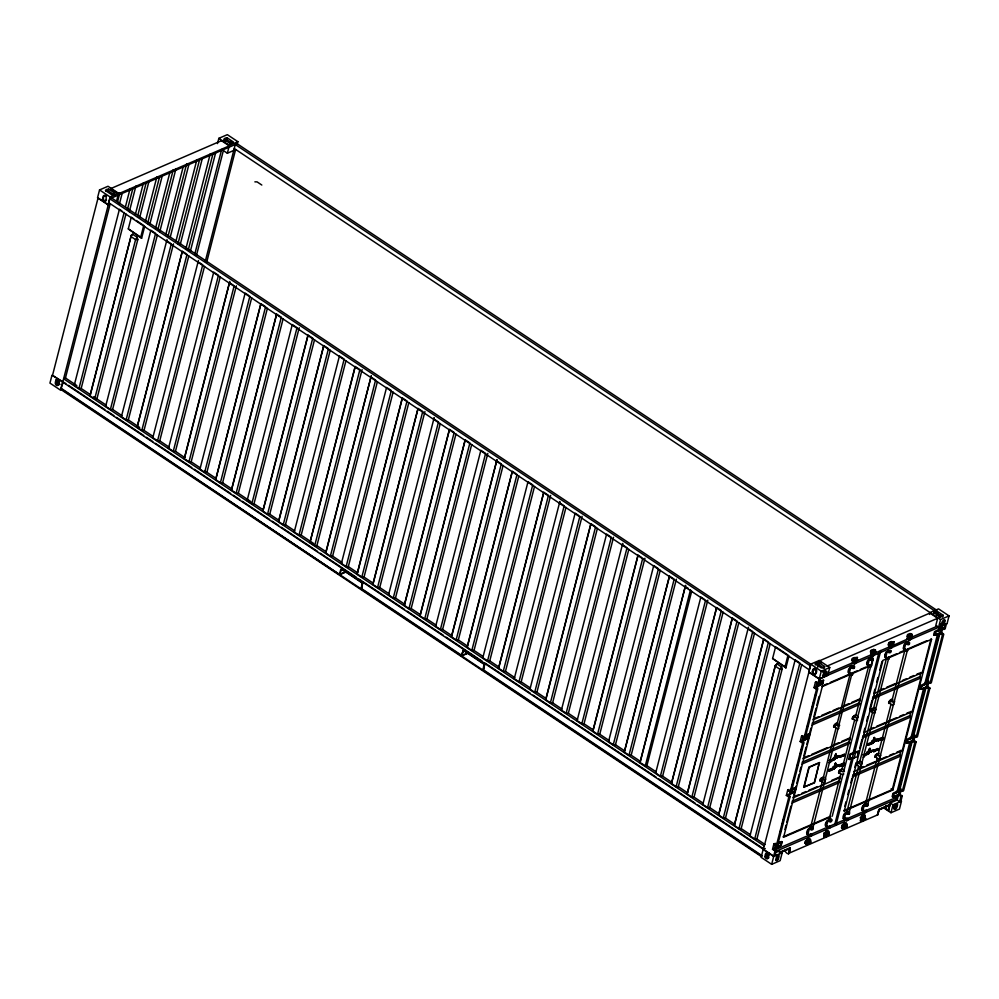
<?xml version="1.0" encoding="UTF-8"?>
<svg xmlns="http://www.w3.org/2000/svg" width="999" height="999" viewBox="0 0 999 999"><rect width="100%" height="100%" fill="white"/><g stroke="black" fill="none" stroke-linecap="round" stroke-linejoin="round"><path stroke-width="1.5" d="M835.514 764.048L835.664 763.224M807.055 834.265L808.253 829.582L809.315 828.82L810.301 829.482M808.353 829.832L808.703 829.382M820.916 779.595L820.616 779.932M825.649 826.223L826.847 821.54L827.909 820.778L828.895 821.44A1.611 0.837 14.4 0 0 831.156 821.678A1.611 0.837 14.4 0 0 831.018 820.441M825.923 825.798L826.385 825.336M827.122 821.665L827.559 821.628M830.082 760.751L844.542 754.457L840.396 755.731L840.034 757.342L838.011 757.042L829.345 760.639M834.902 725.836L834.34 726.385M834.752 725.699L834.465 726.373M840.721 774.163L829.158 819.205L830.082 820.142L830.768 819.63M833.915 759.527L835.114 759.327L835.339 755.818L836.138 755.194M835.838 763.261L833.765 768.818L834.44 768.543M834.227 759.415L835.489 754.707L836.051 755.132M839.647 771.84L839.335 771.727M843.306 763.948L843.106 764.297M848.476 672.901L849.687 668.219L852.846 666.558M849.375 672.315L848.763 672.489M843.456 818.518L844.654 813.835L845.716 813.086L846.702 813.735A1.611 0.837 14.4 0 0 848.938 814.073A1.611 0.837 14.4 0 0 848.825 812.736A1.611 0.837 14.4 0 1 848.938 814.073A1.611 0.837 14.4 0 1 846.727 813.636A1.611 0.837 14.4 0 1 846.59 812.399M857.142 764.023L857.117 764.585M867.756 664.622L867.969 664.273M868.556 660.651L868.843 659.977M862.312 810.214L862.412 810.114M870.092 750.736L869.879 750.212C870.466 744.218 866.245 755.269 868.443 753.745M869.954 711.001L871.128 711.413L871.815 708.741L873.388 709.789A1.611 0.837 14.4 0 0 875.624 710.127A1.611 0.837 14.4 0 0 875.486 708.878M870.092 748.438L868.031 754.008L868.943 753.608M870.241 711.5L871.003 709.165L874.674 707.579M871.215 710.027L870.678 710.564L871.153 709.952M868.718 753.533L869.929 748.401M872.739 743.056L873.875 738.411L874.799 738.061M874.487 707.841L870.304 709.665M873.426 742.582L874.275 737.312L871.902 743.568L871.877 742.294L883.416 737.649L881.455 737.849L881.068 739.922M880.244 754.745A1.611 0.837 14.4 0 1 880.381 755.981A1.611 0.837 14.4 0 1 878.146 755.644L876.573 754.595L875.886 757.267C873.251 757.929 877.022 752.434 878.658 753.683M876.048 756.106L875.736 755.981M887.149 651.723L885.776 657.067C883.478 658.029 885.364 652.122 887.149 651.723L888.136 652.384M888.823 703.458L889.597 701.123L892.507 699.787M904.769 644.842L904.982 644.343M830.044 760.389L830.057 761.663L833.753 760.064L833.79 758.316L838.161 756.418M843.93 763.236L833.066 766.82L832.467 769.205L833.378 768.206M867.582 754.345L867.607 752.597L878.358 748.738L867.319 751.997L867.582 754.345L867.319 751.997L867.582 754.345L863.586 755.744M871.603 743.368L872.289 743.393L872.327 741.645L877.821 739.922L867.769 745.017L868.094 743.743L876.66 739.922L878.571 740.684L882.267 739.085C883.291 735.389 879.807 742.407 882.891 739.66L883.416 737.649M944.305 619.929L943.88 621.603A2.572 1.224 -56.3 0 1 942.119 624.175A2.572 1.224 -56.3 0 1 940.509 624M826.36 835.464L827.272 834.402L827.309 835.064L825.911 834.365L827.272 834.402M863.673 818.668L862.299 818.618L863.71 819.317L863.673 818.668L862.474 820.953L860.639 819.267L861.525 818.568M775.823 848.213L781.043 845.067L775.823 848.213L776.473 845.466M825.511 835.851L826.073 836.687L826.21 836.063M893.131 796.59L898.226 794.717L899.624 791.22L898.625 795.092L893.131 796.59L893.805 793.968L899.624 791.22M906.967 742.694L912.062 740.808L913.461 737.324L912.474 741.196L906.967 742.694L907.641 740.072L913.461 737.324M920.803 688.786L926.31 687.3L927.297 683.428L921.478 686.176L920.803 688.786L923.426 688.548M934.652 634.889L939.747 633.016L941.145 629.52L940.146 633.403L934.652 634.889L935.314 632.28L941.145 629.52M116.533 201.161L118.569 193.282L108.029 186.264L99.55 189.922L97.527 197.814L108.054 204.832L110.152 203.933L65.459 377.984L63.624 378.783L764.272 845.978M106.081 191.271A4.483 2.335 14.4 0 1 108.342 190.946L108.804 189.148L114.96 193.244A4.483 2.335 14.4 0 1 111.626 194.68L105.482 190.584A4.483 2.335 14.4 0 1 108.804 189.148M62.5 382.242L60.477 390.122L49.95 383.104L51.973 375.212L65.884 383.628M108.054 204.832L110.077 196.953L118.569 193.282M61.051 388.811L60.877 389.473L761.525 856.667L761.7 856.006L483.254 670.329L484.54 665.322L483.903 663.723L463.436 650.162L461.363 655.731L361.388 589.073L362.362 582.767L341.933 569.055L340.784 569.467L339.498 574.475L61.051 388.811L63.287 381.893M62.762 382.13L108.317 204.72L98.077 197.902L52.535 375.299L773.651 856.143L774.962 855.581L776.285 850.399L773.825 848.75L772.514 849.312L774.987 850.961L776.285 850.399M109.84 198.764L108.816 202.772L809.465 669.967L810.501 665.958L109.84 198.764L237.113 143.719L936.463 610.052M117.57 201.748L119.88 192.72M119.443 203.908L122.153 193.369M89.96 395.766L131.281 235.314L132.592 234.228L137.325 237.387L137.787 239.648L96.891 398.951L94.693 398.926L89.96 395.766L90.385 394.605L81.169 388.474L78.971 388.436L74.238 385.289L119.43 209.278L121.803 210.864M78.971 388.436L124.163 212.437M125.487 206.643L130.12 188.586M81.169 388.474L125.974 213.961M127.435 209.528L132.855 188.461M129.321 211.676L135.889 186.089M144.655 226.398L141.608 238.286L128.297 228.896L131.306 217.195L133.791 218.856M135.365 214.41L143.481 182.805M90.385 394.605L131.281 235.314M137.7 215.784L146.204 182.68M139.573 217.944L148.851 181.818M94.693 398.926L135.589 239.623L137.325 237.387M141.608 238.286L140.722 237.175L143.731 225.474L136.276 220.504M145.617 220.679L156.831 177.035M147.577 223.564L159.553 176.91M149.838 224.201L162.2 176.049M110.402 409.403L105.669 406.243L150.861 230.232L155.594 233.391L110.402 409.403L112.6 409.428L121.816 415.559L121.391 416.72L126.124 419.88L128.322 419.905L139.698 427.485M155.494 228.446L169.793 172.765M157.83 229.82L173.289 169.63M112.6 409.428L157.405 234.927M159.715 231.968L175.936 168.769M165.759 234.715L183.142 166.995M121.391 416.72L166.995 239.56M168.094 236.089L186.638 163.861M170.354 236.738L188.898 164.498M126.124 419.88L171.316 243.868L166.583 240.722M128.322 419.905L173.501 243.893M176.011 240.971L196.878 159.715M177.959 243.856L199.6 159.59M180.232 244.505L202.248 158.729M251.698 297.789L206.893 472.29L204.695 472.265L199.962 469.118L200.387 467.957L191.171 461.813L188.973 461.788L184.241 458.641L184.665 457.48L175.462 451.336L173.264 451.311L168.531 448.164L168.956 447.003L159.74 440.859L157.555 440.834L152.822 437.674L153.234 436.526L144.031 430.382L141.833 430.357L137.1 427.197L182.293 251.199L185.839 253.559M182.33 251.536L137.1 427.197M185.889 248.751L210.227 153.946M141.833 430.357L187.025 254.345M188.224 250.125L212.949 153.809M217.507 143.581L218.856 138.324L227.335 134.665L237.874 141.683L237.2 144.306M144.031 430.382L188.836 255.881M190.484 250.774L215.597 152.959M194.693 254.47L221.666 149.438L227.36 153.234L235.839 149.563M196.403 255.607L223.414 150.374M225.949 141.383L226.636 138.724M224.038 140.335A4.483 2.335 14.4 0 1 226.81 139.71L227.273 137.912L233.416 142.008A4.483 2.335 14.4 0 1 230.095 143.444L223.938 139.348A4.483 2.335 14.4 0 1 227.273 137.912M152.822 437.674L198.426 260.514M227.36 153.234L229.383 145.355L237.874 141.683M157.555 440.834L202.735 264.822L199.188 262.462M205.245 261.513L235.277 144.518L934.627 610.851M159.74 440.859L204.545 266.358M206.693 262.225L235.577 149.688M168.531 448.164L213.724 272.153L218.456 275.312L173.264 451.311M175.462 451.336L220.267 276.835M184.241 458.641L229.433 282.63L234.166 285.789L188.973 461.788M184.665 457.48L229.857 281.468M191.171 461.813L236.363 285.814M199.962 469.118L245.155 293.107L248.701 295.479M204.695 472.265L249.887 296.266M250.774 501.56L238.324 493.256L236.126 493.231L231.393 490.072L231.818 488.911L222.602 482.779L220.404 482.754L215.672 479.595L260.864 303.584M215.672 479.595L260.901 303.933M220.404 482.754L265.597 306.743L262.05 304.37M222.602 482.779L267.407 308.266M231.393 490.072L276.586 314.061L281.318 317.22L236.126 493.231M231.818 488.911L276.611 314.41M238.324 493.256L283.129 318.756M251.835 503.708L247.103 500.549L292.295 324.538L297.028 327.697L251.835 503.708L254.033 503.733L263.237 509.877L262.824 511.026L267.557 514.185L269.742 514.21L278.958 520.354L278.534 521.503L283.266 524.662L285.464 524.687L294.668 530.831L294.243 531.98L298.976 535.139L301.174 535.164L313.636 543.481M254.033 503.733L299.225 327.722M262.824 511.026L308.004 335.027L312.737 338.174L267.557 514.185M263.237 509.877L308.042 335.364M269.742 514.21L314.548 339.71M278.534 521.503L323.726 345.504M278.958 520.354L323.763 345.841M283.266 524.662L328.459 348.651L324.912 346.291M285.464 524.687L330.269 350.187M294.243 531.98L339.435 355.981L344.168 359.141L298.976 535.139M301.174 535.164L345.979 360.664M314.697 545.616L309.965 542.469L355.157 366.458L359.89 369.618L314.697 545.616L316.895 545.641L326.099 551.785L325.674 552.947L330.407 556.093L332.605 556.118L341.82 562.262L341.396 563.424L346.129 566.583L348.326 566.608L357.53 572.739L357.105 573.901L361.838 577.06L364.036 577.085L373.239 583.216L372.827 584.378L377.56 587.537L379.745 587.562L388.961 593.693L388.536 594.855L393.269 598.014L395.467 598.039L404.67 604.183L404.245 605.332L408.978 608.491L411.176 608.516L420.392 614.66L419.967 615.809L424.7 618.968L426.898 618.993L436.101 625.137L435.676 626.298L440.409 629.445L442.607 629.47L451.823 635.614L451.398 636.775L456.131 639.922L458.329 639.947L467.532 646.091L467.107 647.252L471.84 650.399L474.038 650.436L483.241 656.568L482.829 657.729L487.562 660.888L489.747 660.913L498.963 667.045L498.538 668.206L503.271 671.365L505.469 671.39L514.672 677.522L514.248 678.683L518.981 681.842L521.178 681.867L530.394 688.011L529.97 689.16L534.702 692.319L536.9 692.344L546.103 698.488L545.679 699.637L550.412 702.796L552.609 702.821L561.825 708.965L561.401 710.127L566.133 713.274L568.331 713.298L577.534 719.442L577.11 720.604L581.843 723.751L584.04 723.776L593.244 729.919L592.832 731.081L597.564 734.228L599.75 734.253L608.965 740.396L608.541 741.558L613.274 744.717L615.471 744.742L624.675 750.873L624.25 752.035L628.983 755.194L631.181 755.219L640.396 761.35L639.972 762.512L645.317 765.758L646.902 765.696L656.106 771.84L655.681 772.989L660.414 776.148L662.612 776.173L671.827 782.317L671.403 783.466L676.136 786.625L678.333 786.65L687.537 792.794L687.112 793.943L691.845 797.102L694.043 797.127L703.246 803.271L702.834 804.432L707.567 807.579L709.752 807.604L718.968 813.748L718.543 814.909L723.276 818.056L725.474 818.081L734.677 824.225L734.253 825.386L738.985 828.546L741.183 828.571L750.399 834.702L749.974 835.863L754.707 839.023L756.905 839.048L764.959 844.417M355.194 366.808L309.965 542.469M316.895 545.641L362.088 369.642M325.674 552.947L371.291 375.774L326.099 551.785M330.407 556.093L375.599 380.095L370.866 376.935M332.605 556.118L377.41 381.618M341.396 563.424L386.588 387.412M341.084 569.667L341.845 569.393L362.175 583.004L361.089 588.873L339.797 574.675L341.483 568.906L362.887 582.542L361.388 589.073M346.129 566.583L391.321 390.572L387.762 388.199M348.326 566.608L393.131 392.095M357.105 573.901L402.297 397.889L407.03 401.049L361.838 577.06M357.53 572.739L401.948 399.75M364.036 577.085L408.841 402.585M372.827 584.378L418.007 408.366L422.739 411.526L377.56 587.537M373.239 583.216L418.044 408.716M379.745 587.562L424.937 411.551M388.536 594.855L434.153 417.694L433.728 418.856L438.461 422.003L393.269 598.014M395.467 598.039L440.272 423.539M404.245 605.332L449.438 429.333L454.17 432.48L408.978 608.491M404.67 604.183L449.475 429.67M411.176 608.516L455.981 434.016M419.967 615.809L465.159 439.81L469.892 442.969L424.7 618.968M420.392 614.66L465.197 440.159M426.898 618.993L471.703 444.493M435.676 626.298L480.869 450.287L485.601 453.446L440.409 629.445M442.607 629.47L487.799 453.471M451.398 636.775L497.002 459.602L451.823 635.614M456.131 639.922L501.323 463.923L496.59 460.764M458.329 639.947L503.134 465.447M461.663 655.931L463.474 650.549L484.04 664.26L482.954 670.129L461.663 655.931L468.806 652.846M461.363 655.731L463.336 650.162L464.323 650.087L484.752 663.798L483.254 670.329M467.107 647.252L512.3 471.241L515.846 473.613M467.532 646.091L512.337 471.59M471.84 650.399L517.032 474.4M474.038 650.436L518.843 475.924M482.829 657.729L528.009 481.718L532.742 484.877L487.562 660.888M489.747 660.913L534.552 486.401M498.538 668.206L543.731 492.195L548.463 495.354L503.271 671.365M498.963 667.045L543.768 492.544M505.469 671.39L550.661 495.379M514.248 678.683L559.865 501.523L559.44 502.684L564.173 505.831L518.981 681.842M521.178 681.867L565.983 507.367M529.97 689.16L575.162 513.161L578.708 515.521M534.702 692.319L579.895 516.308M536.9 692.344L582.092 516.333M545.679 699.637L590.871 523.638L595.604 526.785L550.412 702.796M546.103 698.488L590.909 523.976M552.609 702.821L597.414 528.321M561.401 710.127L606.593 534.115L611.326 537.275L566.133 713.274M568.331 713.298L613.511 537.3M577.11 720.604L622.727 543.431L622.302 544.592L627.035 547.752L581.843 723.751M584.04 723.776L628.846 549.275M592.832 731.081L638.011 555.069L641.57 557.442M593.244 729.919L638.049 555.419M597.564 734.228L642.744 558.229M599.75 734.253L644.942 558.254M608.541 741.558L653.733 565.546L658.466 568.706L613.274 744.717M615.471 744.742L660.277 570.229M624.25 752.035L669.442 576.023L674.175 579.183L628.983 755.194M624.675 750.873L669.48 576.373M631.181 755.219L676.373 579.208M639.972 762.512L685.589 585.352L640.396 761.35M645.317 765.758L690.509 589.76M646.902 765.696L691.708 591.196M655.681 772.989L700.873 596.99L704.42 599.35M660.414 776.148L705.606 600.137M662.612 776.173L707.804 600.162M671.403 783.466L716.595 607.467M671.827 782.317L716.62 607.804M676.136 786.625L721.328 610.614L717.769 608.254M678.333 786.65L723.139 612.15M687.112 793.943L732.304 617.944L737.037 621.103L691.845 797.102M687.537 792.794L732.342 618.294M694.043 797.127L738.848 622.627M702.834 804.432L748.438 627.26M707.567 807.579L752.746 631.58L748.014 628.421M709.752 807.604L754.557 633.104M718.543 814.909L763.736 638.898L767.282 641.271M718.968 813.748L763.773 639.248M723.276 818.056L768.468 642.057M725.474 818.081L770.279 643.581M785.901 667.894L772.602 658.516L775.599 646.815L788.024 655.094L785.027 666.795L785.901 667.894L788.96 656.018M734.253 825.386L775.162 666.083L776.897 663.848L781.63 667.007L782.092 669.268L741.183 828.571M734.677 824.225L775.586 664.934M738.985 828.546L779.894 669.243L781.63 667.007M749.974 835.863L795.167 659.852L799.899 663.011L754.707 839.023M756.905 839.048L801.71 664.547M765.246 848.526L763.161 849.437L761.126 857.317L771.665 864.335L780.144 860.676L782.167 852.784L779.407 850.936L775.261 852.734M808.703 672.027L810.726 664.148L819.217 660.476L829.744 667.494L827.721 675.386L819.23 679.058L808.703 672.027L819.205 678.746L820.516 678.171L819.18 683.353L817.869 683.928L815.409 682.28L814.035 687.624L816.495 689.273L817.806 688.698L805.344 737.25L803.521 737.774L802.709 736.6M763.423 849.312L808.965 671.915M818.044 664.185L818.506 662.374L824.65 666.483L824.187 668.281L818.044 664.185A4.483 2.335 14.4 0 0 815.271 664.797M821.665 662.737L819.217 660.476M817.794 667.17L818.818 663.186M772.514 849.312L773.888 843.968L775.199 843.406M786.35 795.416L787.662 794.854L790.134 796.503L788.823 797.065L786.35 795.416L787.724 790.072L789.035 789.51M788.91 790.896L790.184 791.745L791.508 791.146L803.97 742.607L802.659 743.169L800.187 741.52L801.56 736.176L802.871 735.614M775.773 849.749L774.637 850.249L773.825 849.075A2.81 1.461 14.4 0 1 774.512 848.151L775.711 843.481M803.071 740.946A1.511 0.787 14.4 0 0 802.709 741.47L803.246 742.457L801.498 741.283A2.81 1.461 14.4 0 1 802.185 740.359L802.796 738.024M816.545 687.574L817.095 688.548L815.346 687.387A2.81 1.461 14.4 0 1 816.033 686.463L816.633 684.128M773.651 856.143L774.987 850.961M773.888 843.968L776.36 845.616L788.823 797.065M787.724 790.072L790.197 791.72L802.659 743.169M801.56 736.176L804.033 737.824L816.495 689.273M817.869 683.928L819.205 678.746M771.665 864.335L773.688 856.455L782.167 852.784M790.309 791.57L789.66 794.317L794.892 791.158L795.366 787.687L795.916 788.061L795.079 791.333L789.235 794.854M817.669 685.227L818.331 682.642L823.238 680.756L822.564 683.366L817.332 686.513M819.23 679.058L821.265 671.166L829.744 667.494M776.36 847.352L775.798 849.525L808.154 835.539M779.857 833.728L781.006 829.257M781.767 826.273L784.065 817.319M791.782 787.287L794.08 778.346M796.752 767.906L797.901 763.423M799.824 755.968L802.122 747.015M802.884 744.043L804.033 739.56M806.767 728.92L807.916 724.437M809.827 716.982L810.976 712.512M811.75 709.527L814.048 700.574M814.809 697.602L815.958 693.119M816.72 690.134L817.494 687.162M790.134 796.503L777.659 845.054L776.36 845.616M778.696 846.141L780.681 844.867L781.53 841.583L782.08 841.957L781.243 845.229L775.399 848.75M806.805 744.205L809.402 734.652L804.495 736.538L803.596 739.809L808.316 736.975L809.202 733.79L809.752 734.165L808.915 737.437L804.145 740.496M817.432 685.913L822.165 683.079L823.238 680.756M781.043 845.067L781.717 842.444L779.332 843.281M784.902 829.532L786.026 825.137M786.775 822.214L790.908 806.118M793.78 794.917L796.041 786.138M796.79 783.204L799.038 774.425M799.799 771.503L800.923 767.107M803.795 755.918L806.056 747.127M809.814 732.504L810.938 728.109M813.81 716.907L816.071 708.129M816.82 705.207L819.068 696.428M816.695 687.187A1.511 0.787 14.4 0 1 816.92 687.05L822.751 683.541L823.601 680.269L819.068 680.981M868.056 666.783L822.289 686.575L783.616 837.237L830.793 816.832M803.745 787.162L808.89 767.107L819.367 762.574L814.522 782.829L803.745 787.162L814.222 782.629L819.367 762.574M804.045 787.362L809.19 767.307L819.667 762.774M788.848 853.596C790.409 837.637 791.945 860.576 785.326 851.548M788.586 853.708L789.922 848.501L780.756 852.459M823.676 777.472C822.04 776.223 818.256 781.717 820.891 781.043L821.578 778.371L823.151 779.432A1.611 0.837 14.4 0 0 825.386 779.769A1.611 0.837 14.4 0 0 825.249 778.521M837.736 723.151C835.788 721.865 831.53 727.659 834.727 727.147L835.414 724.475L837 725.536A1.611 0.837 14.4 0 0 839.222 725.861A1.611 0.837 14.4 0 0 839.085 724.625M810.589 827.946C807.779 827.372 804.869 834.877 807.941 834.165L809.315 828.82M853.071 666.133C849.974 664.922 845.941 673.289 849.375 672.814L850.748 667.469L851.735 668.119M805.831 843.693L808.616 843.531L808.865 842.794C812.025 842.007 807.342 845.491 806.131 844.442L806.892 842.344M806.268 841.957L807.404 840.334L806.268 841.957L809.427 842.344L809.053 840.683M853.059 659.727L854.195 658.104L857.167 657.354L856.218 660.114L853.059 659.727L854.195 658.104L855.381 658.89L857.579 657.642M810.589 840.022C799.312 846.615 813.149 838.86 810.501 840.359L809.427 842.344M851.822 674.113L812.886 827.934L811.488 828.183L810.564 827.247L836.001 728.159M836.775 725.162L850.149 673.863M854.982 657.767L856.168 658.553L855.306 661.9L852.921 662.212L855.656 660.551M854.52 662.237L855.381 658.89L853.608 659.54L855.931 659.452L857.167 657.354M808.591 841.121L807.729 844.467L804.994 843.256L805.356 841.208L807.891 840.346M809.377 840.783L808.516 844.13L807.329 843.343M829.844 760.813L829.332 762.824L830.693 762.237L831.205 760.227L829.257 760.426M809.028 843.743L810.189 841.158L809.028 843.743L809.277 842.744L809.877 843.131M856.48 658.903C856.168 665.409 856.33 655.719 857.754 659.889L856.555 660.601M828.795 770.791C833.491 771.74 834.215 763.773 832.929 769.517L828.795 770.791L829.12 769.517L844.442 763.423L842.482 763.611L842.095 765.696L842.569 763.823M829.27 771.103L829.595 769.829L838.848 765.696L833.353 767.419M833.815 759.103L839.285 756.593L833.228 758.778C832.841 764.06 838.598 744.193 834.627 759.34M835.351 758.603C837.711 755.856 836.313 758.441 834.702 759.003M837.012 757.754L836.076 754.682M832.629 769.143L833.266 768.243M836.25 754.532L834.552 758.116M836.263 756.455L835.601 757.654M833.316 769.168L835.301 763.086L835.713 764.285M836.35 757.267L835.963 755.544M834.327 768.618L835.888 767.157L834.227 767.981M834.427 768.755L835.826 763.636M834.115 767.22L835.951 763.723L835.064 764.947L836.151 767.082M834.739 767.931L834.128 768.556L835.951 763.723M836.575 766.857L835.876 763.898M837.824 756.792L838.099 755.731L840.396 755.731L840.546 757.317C836.85 756.855 838.735 754.67 833.503 757.717L833.753 760.064M837.387 765.896L837.661 764.822L839.872 765.384L839.597 766.445L837.387 765.896L839.41 766.208L843.293 764.847L843.268 763.586M837.574 766.146L837.849 765.072L833.466 766.97L832.467 769.205M841.295 756.468L843.743 755.406L844.068 754.145M842.781 769.205C841.17 767.806 836.687 773.488 839.485 773.001L840.171 770.329L841.745 771.39A1.611 0.837 14.4 0 0 843.98 771.727A1.611 0.837 14.4 0 0 843.843 770.479M856.692 715.247C854.857 713.373 849.962 719.53 853.321 719.105L854.008 716.433L855.594 717.494A1.611 0.837 14.4 0 0 857.816 717.831A1.611 0.837 14.4 0 0 857.679 716.583M840.134 756.98L844.217 755.731L844.542 754.457M824.15 836.825C828.383 833.278 829.357 835.988 824.15 836.825L825.486 834.302M829.182 819.904C826.373 819.33 823.463 826.835 826.535 826.136L827.909 820.778M870.616 658.541C867.806 657.966 864.884 665.484 867.969 664.772L869.342 659.427L870.329 660.077M871.215 651.573L872.789 650.062L875.174 649.75L874.237 652.322L871.215 651.573L872.452 651.398L872.789 650.062L873.975 650.849L875.599 650.024M826.785 831.955L824.637 833.653L825.661 833.628M870.716 654.17L871.927 653.408M825.162 834.015L828.808 832.254L827.447 834.552L825.162 834.015L828.695 832.729M844.28 763.473L843.805 765.346L842.569 766.008L842.482 763.611M841.483 771.166L854.595 720.117M855.369 717.12L868.743 665.821M842.569 766.008L843.918 765.421L844.442 763.423M825.674 836.425L827.16 835.664L826.073 836.687M871.303 651.248L874.1 652.822L874.063 651.623L873.938 653.433A1.611 0.837 14.4 0 1 874.05 654.62A1.611 0.837 14.4 0 1 871.815 654.283A1.611 0.837 14.4 0 1 871.677 653.046M827.971 832.741L827.11 836.088L825.923 835.301M832.229 816.208L843.056 774.025M843.83 771.016L870.916 665.546M871.49 664.035L872.202 661.263M875.174 649.75L875.486 650.499L873.538 651.86C874.1 656.168 868.368 652.497 871.215 650.312L874.337 649.612M874.812 651.872L874.562 653.009L873.351 653.296L874.612 651.947M871.553 665.434L872.926 660.089M827.696 834.652L828.458 835.089L829.27 834.215L827.634 832.354M874.487 652.422L875.249 652.859L876.061 651.972L873.738 649.213L873.888 650.037M828.458 835.089L829.27 834.215M875.249 652.859L876.061 651.972M848.713 759.252L850.087 753.908L858.041 751.148L858.628 751.535L857.254 756.892L848.713 759.252L851.697 757.954L854.12 758.241L855.494 752.896L858.628 751.535M849.312 759.64L850.673 754.295L855.494 752.896L854.907 752.497M810.976 834.315L834.889 823.975L851.96 757.504M852.734 754.482L878.72 653.259A7.005 6.094 -38.5 0 0 880.806 650.574L880.294 652.572L907.03 641.021M834.889 823.975A7.005 0.924 37.8 0 1 835.951 825.299L853.146 758.328M854.694 752.284L880.806 650.574M844.804 806.218L845.941 801.822M847.814 794.517L848.938 790.122M850.823 782.804L851.947 778.421M854.819 767.22L855.956 762.824M857.829 755.506L858.953 751.123M859.702 748.189L861.962 739.41M864.834 728.209L863.71 732.604L912.324 711.575L920.966 677.921L919.917 676.635L920.991 672.452L922.339 672.577L930.981 638.923L931.567 639.31L892.894 789.972L844.267 811.001L843.68 810.614L892.294 789.585L900.936 755.931L899.887 754.632L900.961 750.461L902.309 750.574L910.951 716.92L909.902 715.634L910.976 711.45L912.324 711.575M866.72 720.891L867.844 716.508M869.717 709.19L871.977 700.411M874.849 689.21L873.725 693.606L922.339 672.577M876.735 681.892L877.859 677.509M879.732 670.192L881.992 661.413M844.267 811.001L882.954 660.339L931.567 639.31M860.589 761.5C858.978 760.102 854.495 765.783 857.292 765.309L857.979 762.637L859.552 763.686A1.611 0.837 14.4 0 0 861.787 764.023A1.611 0.837 14.4 0 0 861.65 762.774M846.99 812.199C844.18 811.625 841.27 819.143 844.342 818.431L845.716 813.086M846.066 826.585L844.917 828.383L842.107 828.421L846.49 826.872C845.716 823.925 844.817 830.893 847.214 826.985L847.164 825.798L845.329 824.562M845.791 825.286L845.254 826.847L842.794 825.748L843.805 824.587L844.992 825.386L844.13 828.72M893.98 641.895L892.045 644.617L889.46 643.98L890.596 642.357L893.98 641.895L891.782 643.144L890.921 646.49L888.898 646.191L893.531 645.242L894.155 644.155L893.293 642.869L892.332 645.304L893.056 645.167L892.881 643.169M842.532 828.708L846.49 826.872L845.716 828.196M844.992 825.386C840.371 828.77 848.276 823.351 846.902 824.612L845.828 826.598M888.561 658.716L849.287 812.187L847.889 812.437L846.965 811.513L858.528 766.47M859.29 763.461L886.55 658.116M889.322 646.465L891.795 645.554A1.611 0.837 14.4 0 1 891.857 646.915A1.611 0.837 14.4 0 1 889.622 646.578A1.611 0.837 14.4 0 1 889.485 645.342M890.596 642.357L891.782 643.144L889.884 644.268L892.332 643.718M892.619 644.367L891.033 643.356L891.383 642.02L893.343 643.356L892.619 644.168L893.218 644.555M891.383 643.006L891.383 641.583L888.86 642.682L888.111 644.904L891.096 646.016L891.545 644.055M841.395 827.522L844.305 828.246L845.117 827.359L841.757 825.461L841.895 827.409A1.324 0.624 -56.3 0 1 842.244 826.036L842.344 825.861M891.096 646.016L888.86 642.682L891.97 641.982L891.383 641.583M844.305 828.246L844.754 826.285M892.569 642.807L891.707 646.153L893.069 644.792L892.045 644.817M891.033 643.356L893.556 641.62M863.086 754.707L865.034 754.507L864.522 756.518L863.161 757.105L864.397 756.443L864.522 754.332M870.454 752.097L868.406 753.159L869.18 752.884M868.468 752.771L868.456 753.621M869.767 748.95L869.829 751.41L868.618 753.658M876.548 740.371C877.022 737.312 875.461 742.082 878.571 740.684L878.845 739.61L876.822 739.297L872.439 741.196L871.89 743.244L872.04 741.046L882.904 737.474M869.367 749.262L869.392 752.447L870.329 752.11M871.877 742.294L871.902 743.743L868.243 745.329M868.606 752.946L870.092 751.885M870.179 751.56L870.828 752.035L870.366 751.485M874.325 741.308L874.937 740.933L872.577 743.019M874.887 740.609C876.697 742.644 873.138 736.65 875.174 740.184L873.875 739.148L874.5 737.774L873.089 741.445M873.875 739.148L874.649 737.874M872.764 742.744C872.876 744.567 874.025 740.134 875.174 741.146M874.225 750.012L873.863 751.635C868.593 749.862 876.385 750.611 874.375 751.598L874.699 750.324M873.188 741.82L874.5 741.083M871.827 751.323L872.102 750.249L867.731 752.147L867.169 754.195L864.784 755.232M874.525 740.858L874.799 739.784M871.64 751.086L873.675 751.385L877.559 749.7L877.884 748.426M892.731 699.362C890.783 698.076 886.525 703.883 889.722 703.371L890.409 700.699L891.982 701.748A1.611 0.837 14.4 0 0 894.217 702.085A1.611 0.837 14.4 0 0 894.08 700.836M873.963 751.26L878.034 750.012L878.358 748.738M861.887 818.556L860.551 821.091C861.7 822.002 866.145 818.506 863.848 819.005L860.551 821.091M911.575 634.003L910.626 636.575L907.704 635.501L911.575 634.003L910.963 637.262L909.739 637.549L910.638 636.775M862.399 816.558L861.038 817.919L862.05 817.894L862.399 816.558L860.439 817.382L860.639 819.267M865.584 804.158C862.774 803.583 859.852 811.101 862.936 810.389L864.31 805.044L865.296 805.694M905.743 643.681C903.958 644.093 902.06 649.987 904.37 649.025L905.743 643.681L906.73 644.343M907.117 638.423L908.328 637.662M881.418 740.159L881.905 738.298M865.209 816.52L864.422 818.556L861.563 818.268L864.784 816.233L863.735 819.442L864.647 818.718M905.656 649.987L905.244 651.011L907.192 651.011L867.869 804.158L866.47 804.395L865.546 803.471L877.122 758.428M877.884 755.419L890.996 704.382M891.77 701.373L904.869 650.324M862.724 820.679L863.586 817.344M862.474 820.953L863.848 818.805L861.563 818.268M910.888 634.69A1.324 0.624 -56.3 0 0 910.826 634.377L910.139 633.478L907.616 634.565L906.805 636.813L910.027 638.099L910.626 636.575L908.128 635.776L912 634.278M864.372 817.007L863.511 820.341L862.324 819.555M909.19 634.315L910.376 635.114L909.515 638.448L911.163 634.765L909.977 633.978M864.272 818.955L865.671 818.468L864.035 816.608A1.324 0.624 -56.3 0 1 864.098 816.92M864.098 818.905L865.022 818.755M911.812 636.513L911.063 636.725L912.462 636.238L910.826 634.377M864.859 819.355L865.671 818.468M911.65 637.125L912.462 636.238M788.548 853.408L877.372 814.984L878.795 809.44L889.797 804.682L890.234 803.009L897.139 800.024L898.476 794.842L900.936 796.49L902.247 795.916L900.923 801.098L899.612 801.673L897.139 800.024M877.372 814.984L879.095 809.64L889.797 804.682M929.545 614.472L930.032 612.549L938.523 608.878L949.05 615.896L947.027 623.788L938.536 627.459L935.776 625.611L937.661 618.256L929.894 613.074L819.08 661.013M890.097 804.882L888.411 810.539L885.151 808.366L885.826 805.768M885.151 808.366L886.125 805.481M936.513 612.949L936.975 611.138L943.118 615.247L942.656 617.045L936.513 612.949A4.483 2.335 14.4 0 0 933.74 613.561M937.099 615.571L937.786 612.924M888.411 810.539L889.747 805.331L879.27 809.852L877.671 815.184M900.299 789.884A2.81 1.461 14.4 0 0 899.15 790.084L892.981 793.381L892.144 796.653L895.653 796.74L898.838 795.354A1.511 0.787 14.4 0 1 899.862 795.279L901.735 795.279M914.822 736.026A2.81 1.461 14.4 0 0 912.999 736.188L906.817 739.485L905.981 742.756L909.49 742.844L912.674 741.458A1.511 0.787 14.4 0 1 913.698 741.383L915.596 741.67L913.623 740.709M928.658 682.13A2.81 1.461 14.4 0 0 926.835 682.292L920.666 685.589L919.817 688.86L923.326 688.948L926.523 687.562A1.511 0.787 14.4 0 1 927.534 687.487L929.432 687.774L927.459 686.812M943.705 628.408L942.494 628.234A2.81 1.461 14.4 0 0 940.671 628.396L934.502 631.693L933.653 634.964L937.162 635.052L940.359 633.666A1.511 0.787 14.4 0 1 941.37 633.578L943.044 634.078L942.507 633.091M892.694 797.027L893.543 793.755L900.037 790.684A1.511 0.787 14.4 0 1 901.061 790.596L902.734 791.096L902.646 790.321M906.53 743.131L907.379 739.859L913.885 736.787A1.511 0.787 14.4 0 1 914.897 736.7L916.57 737.2L916.483 736.413M920.379 689.235L921.215 685.963L927.721 682.891A1.511 0.787 14.4 0 1 928.733 682.804L930.606 682.804M934.215 635.339L935.052 632.055L941.558 628.983A1.511 0.787 14.4 0 1 942.569 628.908L944.442 628.908M890.971 812.736L892.994 804.857L901.473 801.186L899.45 809.078L890.971 812.736L883.953 808.066M938.536 627.459L940.571 619.567L949.05 615.896M866.008 810.514L895.554 797.739L896.115 795.566M897.314 790.883L909.952 741.67M911.15 736.987L923.788 687.774M924.987 683.091L937.249 635.364M938.823 629.195L939.385 627.022A7.005 6.081 -38.5 0 0 940.121 626.323M847.227 820.416L896.615 799.063L897.327 796.278M898.888 790.209L911.138 742.482M912.724 736.313L925.361 687.087M926.56 682.417L939.197 633.191M940.396 628.508L941.108 625.724M927.297 683.428L926.31 687.3M916.083 742.02L903.62 790.571L902.309 791.146L899.849 789.497L912.312 740.946L914.772 742.594L916.083 742.02L913.623 740.371M929.932 688.124L917.457 736.675L916.145 737.237L913.685 735.601L926.148 687.05L928.62 688.686L929.932 688.124L927.459 686.475M927.522 681.693L939.984 633.154L942.457 634.79L943.768 634.228L931.293 682.779L929.994 683.341L927.522 681.693L928.833 681.131M943.83 629.445L945.154 624.263L946.465 623.701L945.141 628.883L943.83 629.445L941.358 627.797L942.02 625.212M899.862 795.279L901.061 790.596M913.698 741.383L914.897 736.7M927.534 687.487L928.733 682.804M941.37 633.578L942.569 628.908M899.612 801.673L900.936 796.49M902.309 791.146L914.772 742.594M916.145 737.237L928.62 688.686M929.994 683.341L942.457 634.79M873.101 742.794L874.724 741.221M910.926 635.676L909.24 638.448M74.238 385.289L74.663 384.128M105.669 406.243L106.094 405.082L93.631 396.778M247.103 500.549L247.527 499.388M903.808 648.938L903.958 648.351M856.455 763.561L860.663 761.438M863.436 806.106L863.823 805.594L863.523 806.268M845.416 827.996L845.678 826.997L846.265 827.397M828.621 834.49L826.673 835.089L827.184 833.079L825.998 832.292L824.05 833.116L823.763 835.152L824.35 835.539L825.124 834.315M835.639 757.879L835.564 758.166M889.272 646.915L855.344 661.588L853.446 661.688L851.635 660.202L852.459 658.416L855.569 657.729L852.634 659.54A1.324 0.624 -56.3 0 0 852.284 660.913L852.309 661.038M888.71 645.292L888.685 645.167A1.324 0.624 -56.3 0 1 889.035 643.793L889.447 643.069M871.365 651.473L871.215 650.312M907.766 635.726L910.726 633.865M891.97 641.982L891.195 643.206L892.07 642.507M872.639 652.31L873.763 651.435M909.04 636.575L910.464 635.888L910.501 637.087L907.704 635.501M836.563 766.757L835.913 766.37M805.594 843.656L806.543 842.357L805.594 843.656L804.994 843.256M132.592 234.228L130.857 236.463L135.589 239.623L137.787 239.648M776.897 663.848L775.162 666.083L779.894 669.243L782.092 669.268M853.171 717.831L853.196 718.231M835.489 754.707L836.175 754.707M826.373 825.761L826.473 825.399M892.219 644.143L893.481 641.945M910.301 638.111L911.313 636.962M809.315 843.943L810.963 842.132L808.928 840.309M870.991 652.959L871.915 652.085M835.951 825.299L836.463 823.288L863.198 811.737M871.628 654.57L872.901 655.844L873.301 654.832M852.197 674.8L850.798 675.049L849.874 674.113M870.516 658.94L870.616 659.864L872.564 659.877M889.435 646.877L890.097 648.051L891.483 647.802M908.029 638.836L891.732 646.053L890.059 645.804M888.66 649.899L889.31 651.086L890.671 650.499M890.371 652.172L888.423 652.172L888.835 651.148M886.662 657.379L888.673 657.966L888.573 657.042M888.598 659.053L887.199 659.303L886.275 658.366M905.494 648.738L905.594 649.675L907.267 649.924M810.564 827.247L811.962 826.997M810.489 828.333L811.75 829.607L812.162 828.596M808.728 835.226L809.377 836.4L810.738 835.813M807.379 840.434L807.492 841.37L809.165 841.62M827.659 825.848L828.308 827.022L829.669 826.435M846.965 811.513L847.739 811.163M826.498 830.394L827.147 831.568L828.508 830.981M846.89 812.599L848.151 813.873L848.563 812.849M845.466 818.144L845.566 819.08L847.514 819.08M865.546 803.471L866.333 803.121M865.484 804.557L865.584 805.481L867.257 805.743M863.71 811.438L864.36 812.624L865.721 812.037M795.079 791.333L789.759 793.706M841.895 827.409L842.931 826.61M845.966 825.861L846.59 825.411L845.828 826.398L846.49 826.872M849.962 668.693L850.137 668.031M867.557 664.098L867.407 664.672M836.113 754.545L835.501 755.843L836.463 756.817M845.191 813.698L845.017 814.372M823.725 836.55L825.137 835.639M820.216 684.44L822.751 683.541M806.368 738.348L808.915 737.437M792.532 792.244L794.517 790.958M846.99 824.275L845.778 825.037L844.917 828.383L843.73 827.597M863.061 819.342L860.214 820.479M888.898 646.191L889.734 645.704M805.706 844.167L806.555 843.68M842.107 828.421L842.944 827.934M861.912 820.117L863.548 819.917M921.478 686.201L926.722 683.703M809.402 734.652L804.42 736.6M795.017 788.798L790.584 790.509L793.531 789.198M807.966 843.568L810.089 842.607M55.956 379.87L57.992 378.996M339.498 574.475L61.576 388.586M341.596 573.576L344.955 572.115M339.797 574.675L345.517 572.202M463.986 654.607L468.244 652.759M815.783 664.51L817.806 663.623M813.311 670.304L816.071 669.105M826.847 666.183L937.661 618.256M852.921 662.212L852.622 661.463L854.757 661.326L855.506 660.863L854.919 660.476M891.158 645.591L891.907 645.129L891.308 644.73M827.06 673.813L852.522 662.812M910.439 637.762L937.237 626.161M819.63 678.808L851.985 664.822M854.807 663.598L878.72 653.259M909.839 639.797L939.385 627.022M815.409 682.28L816.707 681.705M888.423 650.849L885.788 652.285L884.952 657.105M908.066 642.357L904.382 644.243L903.546 649.063M941.358 627.797L942.669 627.235M869.342 659.427L868.281 660.177L866.907 664.822M819.18 681.917L823.601 680.269M937.986 630.931L940.571 629.807M814.035 687.624L815.334 687.062M827.422 683.703L821.702 686.176L822.289 686.575M830.281 682.467L850.299 673.813M853.158 672.577L857.454 670.716M860.314 669.48L866.033 667.007M888.086 657.467L896.665 653.758M899.525 652.522L903.808 650.674M908.103 648.813L926.697 640.771M813.136 719.093L818.855 716.62M821.715 715.384L830.294 711.675M833.154 710.439L838.873 707.966M843.168 706.106L848.888 703.633M851.747 702.397L860.326 698.688L859.252 702.871L812.062 723.276M879.52 690.384L883.803 688.536M886.662 687.3L895.254 683.591M902.397 680.494L906.692 678.633M909.552 677.397L913.835 675.549M916.695 674.313L919.555 673.076M813.061 719.842L860.251 699.425M872.726 697.04L919.917 676.635M811.688 725.187L860.301 704.158M872.352 698.95L920.966 677.921M805.231 734.889L809.202 733.79M804.282 736.275L809.752 734.165M837.512 723.576L834.602 724.912L833.666 727.21M856.63 715.309L853.196 716.87L852.259 719.168M800.187 741.52L801.498 740.958M803.496 740.409L806.368 739.173L808.316 736.975M803.121 758.104L808.84 755.631M811.7 754.395L827.434 747.589M833.154 745.117L838.873 742.644M841.732 741.408L850.311 737.687L849.237 741.87L802.047 762.274M869.505 729.395L873.8 727.534M876.66 726.298L885.239 722.589M888.099 721.353L896.677 717.644M899.537 716.408L903.82 714.547M906.68 713.311L909.54 712.075M803.046 758.84L850.236 738.436M862.711 736.038L909.902 715.634M801.673 764.185L850.286 743.156M862.337 737.949L910.951 716.92M836.126 755.569L835.339 755.818M874.038 739.185L874.662 738.91M830.956 760.951L833.353 759.914L833.903 757.866L838.286 755.968L840.122 756.031L840.434 757.18M867.769 745.017L870.216 743.968M836.2 765.946L835.688 764.672L834.902 764.922M869.879 750.212L868.381 752.397M832.916 769.018L832.791 767.881L837.686 765.696L839.597 766.445L843.293 764.847M835.888 766.695L835.127 767.269M863.161 754.919L873.101 750.873L863.523 755.157M841.97 765.621L843.331 765.034M913.685 735.601L914.997 735.027M791.395 788.785L795.366 787.687M790.446 790.172L795.916 788.061M910.301 738.723L912.886 737.612M823.9 777.047L820.466 778.608L820.067 781.081M878.895 753.258L875.461 754.819L875.062 757.292M788.623 794.143L788.348 794.255A2.81 1.461 14.4 0 0 787.662 795.179C787.087 796.578 790.484 796.84 789.322 795.566M911.525 740.983L911.787 740.871A2.81 1.461 14.4 0 1 912.312 740.721M793.106 797.102L798.825 794.63M801.685 793.393L805.981 791.533M808.84 790.296L817.419 786.588M831.717 780.406L840.296 776.698L839.222 780.868L792.032 801.285M859.49 768.393L863.785 766.533M866.645 765.296L875.224 761.588M878.084 760.351L886.662 756.643M889.522 755.406L893.805 753.546M896.665 752.309L900.961 750.461M793.031 797.839L840.221 777.434M853.695 771.603L902.309 750.574M852.696 775.049L899.887 754.632M791.658 803.184L840.271 782.167M852.322 776.947L900.936 755.931M783.016 836.85L830.206 816.433M864.31 805.044L863.248 805.793L861.875 810.439M899.849 789.497L901.148 788.923M777.559 842.681L781.53 841.583M777.659 843.606L782.08 841.957M777.771 843.918L779.695 843.094M896.465 792.619L899.05 791.508M845.616 817.557L843.281 818.481M767.107 854.07L769.143 853.196M844.405 821.64L774.662 851.885M780.356 852.022L789.972 847.851M843.743 824.6L841.757 825.461L844.455 827.647M779.27 852.809L790.271 848.051M807.929 840.733L805.843 841.77A1.324 0.624 -56.3 0 0 805.494 843.144M861.038 817.769L863.024 816.92M844.255 825.586L842.669 826.21M863.348 818.243L864.135 817.906M809.577 841.608L810.776 841.545M846.39 826.136L847.164 825.798M777.921 859.053L775.898 859.927A2.06 0.987 -56.3 0 0 777.272 858.578A6.469 3.072 -56.3 0 0 778.196 854.969A2.06 0.987 -56.3 0 0 777.871 854.557M818.256 682.704L822.689 681.006M889.46 643.98L891.433 644.492M873.064 651.723L875.037 652.235L873.9 653.858L874.762 650.511L873.576 649.725M908.665 638.061L910.027 638.099M862.075 820.679L862.999 820.728M907.654 638.773L910.564 637.424M907.766 641.77C904.969 642.956 911.55 643.656 908.378 641.857M871.253 654.52L873.925 653.758L873.825 652.822M871.365 657.504C868.68 658.179 874.125 659.889 872.527 657.854M852.771 665.546C849.974 666.733 856.555 667.444 853.383 665.646M804.033 737.849L804.682 737.562L803.908 736.787M790.184 791.745L790.808 791.183M830.693 820.229L831.48 819.892L830.556 818.955A1.611 0.837 14.4 0 1 831.58 820.579A1.611 0.837 14.4 0 1 828.995 820.191A1.611 0.837 14.4 0 1 829.732 818.98M863.398 814.56C860.713 815.221 866.158 816.932 864.56 814.897M845.629 819.392C842.944 820.054 848.388 821.765 846.79 819.729M862.886 816.558C860.089 817.744 866.67 818.456 863.498 816.658M844.804 822.602C842.007 823.775 848.588 824.487 845.416 822.689M827.821 827.085L827.422 828.109L829.332 827.771M845.554 825.873L843.88 825.624M808.416 838.336C805.731 839.01 811.176 840.708 809.577 838.685M907.616 635.839L908.84 635.651M834.565 768.069L833.79 768.518M842.731 768.98L839.06 770.566L838.661 773.039M874.999 741.32L874.537 740.459M836.2 766.92L835.476 766.583M854.757 661.326L855.394 661.301M844.367 827.821L845.004 827.784M827.197 835.489L826.323 836.425L824.35 835.539M889.035 643.793L889.884 643.781M842.244 826.036L843.094 826.011M254.882 181.855L257.08 181.88L261.813 185.04M806.655 843.918L808.566 843.705L807.966 843.306M909.814 638.099L908.653 637.762M876.36 740.134L878.383 740.434L882.267 739.085M869.155 750.099L869.954 749.862L870.454 751.136M806.692 841.745L805.356 841.208L808.715 843.106L808.129 842.706M824.637 833.516L825.286 833.715L824.724 833.328M872.389 742.269L872.04 741.046L872.289 743.393M867.681 753.221L867.045 753.071L871.952 750.873L873.863 751.635M871.765 742.12L872.564 742.332M833.591 768.094L832.791 767.881M891.083 644.867L892.007 645.804M853.658 661.538L855.331 661.788L855.231 660.863M852.022 667.906L853.695 668.156L853.596 667.232M817.744 682.891L818.293 683.878L816.545 682.704A2.81 1.461 14.4 0 1 816.608 682.342M826.073 833.328L827.746 833.578L827.647 832.642M809.165 834.814L810.838 835.064L810.738 834.14M911.625 636.525L912.312 636.838M875.236 652.26L875.911 652.584M864.847 818.755L865.521 819.068M828.446 834.49L829.12 834.814M685.164 586.5L688.373 588.461M226.81 139.71L231.731 142.994M218.856 138.324L229.383 145.355M234.253 148.526L940.571 619.567M907.616 634.565L908.478 635.739M904.37 649.025L905.356 649.687M890.084 644.367L891.27 645.154M885.776 657.067L886.762 657.729M874.075 651.485L875.411 652.26M867.969 664.772L868.955 665.434M853.046 658.816L852.459 658.416L852.634 659.54L854.857 661.151M849.375 672.814L850.361 673.476M889.722 703.371L891.295 704.42A1.611 0.837 14.4 0 0 893.531 704.757A1.611 0.837 14.4 0 0 893.393 703.521M108.342 190.946L114.485 195.055M822.477 671.852L826.248 674.362M99.55 189.922L110.077 196.953M111.676 197.977L821.265 671.166M871.128 711.413L872.714 712.462A1.611 0.837 14.4 0 0 874.937 712.799A1.611 0.837 14.4 0 0 874.799 711.55M128.297 228.896L140.722 237.175M772.602 658.516L785.027 666.795M853.321 719.105L854.907 720.167A1.611 0.837 14.4 0 0 857.13 720.504A1.611 0.837 14.4 0 0 856.992 719.255M834.727 727.147L836.313 728.209A1.611 0.837 14.4 0 0 838.223 728.633A1.611 0.837 14.4 0 0 838.86 727.759M875.886 757.267L877.459 758.316A1.611 0.837 14.4 0 0 879.694 758.653A1.611 0.837 14.4 0 0 879.557 757.417M853.071 752.609L853.658 753.009L852.284 758.353L851.697 757.954M857.292 765.309L858.865 766.358A1.611 0.837 14.4 0 0 861.101 766.695A1.611 0.837 14.4 0 0 860.963 765.459M891.12 788.798L892.894 789.972M894.405 804.457L896.965 806.168M830.107 761.837L828.858 762.499M890.234 803.009L892.994 804.857M839.485 773.001L841.058 774.063A1.611 0.837 14.4 0 0 842.981 774.487A1.611 0.837 14.4 0 0 843.606 773.613M885.414 808.253L888.673 810.426M820.891 781.043L822.464 782.105A1.611 0.837 14.4 0 0 824.699 782.442A1.611 0.837 14.4 0 0 824.562 781.193M862.936 810.389L863.923 811.051A1.611 0.837 14.4 0 0 866.158 811.388A1.611 0.837 14.4 0 0 866.021 810.139M860.439 817.382L862.886 819.005M844.342 818.431L845.329 819.093M844.642 826.722L843.468 825.936L843.805 824.587L843.543 825.286M826.535 826.136L827.522 826.785A1.611 0.837 14.4 0 0 829.732 827.222A1.611 0.837 14.4 0 0 829.595 825.986M824.05 833.116L826.485 834.752M807.941 834.165L808.928 834.827A1.611 0.837 14.4 0 0 811.163 835.164A1.611 0.837 14.4 0 0 811.026 833.928M65.459 377.984L76.836 385.577M204.72 470.854L216.096 478.434M68.481 385.364L104.808 409.578M107.405 411.313L113.898 415.634M116.483 417.37L143.731 435.539M146.329 437.275L152.822 441.595M155.419 443.331L191.746 467.544M194.343 469.28L230.669 493.506M233.267 495.229L239.748 499.562M242.345 501.286L269.593 519.455M272.19 521.191L278.671 525.511M281.268 527.247L317.607 551.473M320.192 553.196L356.531 577.422M359.116 579.158L404.533 609.44M407.13 611.163L443.456 635.389M446.053 637.125L482.38 661.35M484.977 663.074L530.394 693.356M532.991 695.092L569.318 719.317M571.915 721.041L656.243 777.284M658.841 779.008L695.179 803.233M697.764 804.969L763.948 849.088M763.161 849.437L773.688 856.455M60.027 384.415L56.344 381.955A4.483 2.335 14.4 0 1 59.665 380.519M768.506 856.83L766.046 855.181A4.483 2.335 14.4 0 1 768.531 853.758M361.913 588.848L461.888 655.506M483.778 670.104L762.225 855.781M839.235 756.755L840.034 757.342M873.988 653.259L873.975 650.849L871.727 651.523L874.237 652.322M907.766 638.086A1.611 0.837 14.4 0 0 909.764 638.998L909.29 640.109L907.754 639.085M908.591 643.443L908.69 644.38L906.68 643.781M870.766 664.735L870.354 665.759L868.818 664.735M854.719 662.861L854.307 663.885L852.771 662.861M852.172 672.777L851.76 673.801L850.224 672.777M867.494 803.471L867.869 804.158M865.733 810.351L865.321 811.375L863.823 810.689M848.9 811.513L849.287 812.187M830.756 820.554L830.344 821.565L828.808 820.541M776.685 844.792C777.846 846.066 774.45 845.803 775.024 844.405A2.81 1.461 14.4 0 1 775.324 843.718M825.536 670.741L825.411 672.839A2.572 1.224 -56.3 0 1 822.452 675.749M895.554 797.739L896.602 798.875M878.845 739.61L878.571 740.684M839.872 765.384L839.597 766.445M874.525 651.41L874.812 652.072M855.931 659.452L856.218 660.114M827.734 833.641L828.021 834.302M871.802 650.699L872.077 651.473M854.982 657.33L855.144 658.154M870.753 666.42L869.392 667.007L868.468 666.071M809.989 841.882L810.027 842.532M863.923 811.051A1.611 0.837 14.4 0 1 863.785 809.802M867.394 804.794A1.611 0.837 14.4 0 1 867.332 806.106A1.611 0.837 14.4 0 1 864.959 805.406A1.611 0.837 14.4 0 1 865.846 804.332M907.417 648.888A1.611 0.837 14.4 0 1 906.88 650.249A1.611 0.837 14.4 0 1 904.832 648.875M908.853 643.331A1.611 0.837 14.4 0 1 908.978 644.58A1.611 0.837 14.4 0 1 906.755 644.243A1.611 0.837 14.4 0 1 906.617 642.994M809.752 838.898A1.611 0.837 14.4 0 1 809.452 840.259A1.611 0.837 14.4 0 1 807.142 839.197A1.611 0.837 14.4 0 1 809.015 838.573M809.49 839.909A1.611 0.837 14.4 0 1 809.427 841.22A1.611 0.837 14.4 0 1 807.055 840.521A1.611 0.837 14.4 0 1 807.941 839.447M810.738 835.027A1.611 0.837 14.4 0 1 810.876 836.263A1.611 0.837 14.4 0 1 808.653 835.938A1.611 0.837 14.4 0 1 808.516 834.689M808.928 834.827A1.611 0.837 14.4 0 1 808.79 833.591M893.755 808.753A2.06 0.987 -56.3 0 0 896.14 806.405A6.469 3.072 -56.3 0 0 896.627 804.507A2.06 0.987 -56.3 0 0 896.665 803.733M893.993 806.618A4.483 2.335 14.4 0 1 893.431 807.429M776.535 855.132A2.06 0.987 -56.3 0 1 777.259 854.62M768.855 857.492A2.06 1.461 66.6 0 1 765.821 856.468A6.469 4.583 66.6 0 1 766.32 853.571A2.06 1.461 66.6 0 1 768.968 853.608M765.771 856.555A4.483 2.335 14.4 0 1 768.905 855.556M888.86 656.818A1.611 0.837 14.4 0 1 888.311 658.191A1.611 0.837 14.4 0 1 886.263 656.818M890.708 651.835A1.611 0.837 14.4 0 1 889.709 652.734A1.611 0.837 14.4 0 1 887.711 651.823A1.611 0.837 14.4 0 1 888.71 650.923M925.636 686.975A2.81 1.461 14.4 0 1 926.16 686.825M939.472 633.079A2.81 1.461 14.4 0 1 941.295 632.916M847.427 818.181A1.611 0.837 14.4 0 1 847.364 819.492A1.611 0.837 14.4 0 1 844.992 818.793A1.611 0.837 14.4 0 1 845.878 817.719M58.566 379.645A2.06 1.461 66.6 0 0 56.618 380.344A6.469 4.583 66.6 0 0 56.119 383.241A2.06 1.461 66.6 0 0 58.729 384.977A6.469 4.583 66.6 0 0 59.153 384.265M56.431 382.942A4.483 2.335 14.4 0 1 59.203 382.317M815.733 673.963A2.06 1.461 66.6 0 1 813.124 672.215A6.469 4.583 66.6 0 1 814.048 668.606A2.06 1.461 66.6 0 1 814.759 668.356M823.8 671.178A3.322 1.586 -56.3 0 1 824.462 670.791M816.27 669.355A2.06 1.461 66.6 0 1 816.645 671.34A6.469 4.583 66.6 0 1 816.158 673.239M824.65 666.483A4.483 2.335 14.4 0 1 821.328 667.919L815.172 663.811A4.483 2.335 14.4 0 1 818.506 662.374M936.975 611.138A4.483 2.335 14.4 0 0 933.64 612.574L939.797 616.683A4.483 2.335 14.4 0 0 943.118 615.247M940.134 617.282A2.06 1.461 66.6 0 1 940.146 616.296M939.36 616.645A6.469 4.583 66.6 0 1 939.847 614.735M105.882 195.392A2.06 1.461 66.6 0 1 106.568 196.129M104.346 195.379A6.469 4.583 66.6 0 0 103.421 198.988A2.06 1.461 66.6 0 0 106.031 200.724A6.469 4.583 66.6 0 0 106.456 200.012M230.432 144.056A6.469 4.583 66.6 0 1 230.931 141.171M229.645 144.393A6.469 4.583 66.6 0 1 230.145 141.508M864.734 815.122A1.611 0.837 14.4 0 1 864.447 816.47A1.611 0.837 14.4 0 1 862.125 815.409A1.611 0.837 14.4 0 1 864.01 814.784M864.485 816.121A1.611 0.837 14.4 0 1 864.422 817.432A1.611 0.837 14.4 0 1 862.05 816.732A1.611 0.837 14.4 0 1 862.936 815.671M865.733 811.238A1.611 0.837 14.4 0 1 865.871 812.487A1.611 0.837 14.4 0 1 863.636 812.15A1.611 0.837 14.4 0 1 863.511 810.913M867.669 803.696A1.611 0.837 14.4 0 1 867.382 805.044A1.611 0.837 14.4 0 1 865.059 803.983A1.611 0.837 14.4 0 1 866.945 803.358M907.616 650.337A1.611 0.837 14.4 0 1 906.218 651.211A1.611 0.837 14.4 0 1 904.57 649.887M908.378 641.995A1.611 0.837 14.4 0 1 909.402 643.481A1.611 0.837 14.4 0 1 906.817 643.094A1.611 0.837 14.4 0 1 907.554 641.87M910.052 638.636A1.611 0.837 14.4 0 1 909.502 639.997A1.611 0.837 14.4 0 1 907.454 638.636M910.763 638.086A1.611 0.837 14.4 0 1 909.764 638.998M812.686 827.472A1.611 0.837 14.4 0 1 812.387 828.82A1.611 0.837 14.4 0 1 810.077 827.771A1.611 0.837 14.4 0 1 811.95 827.135M852.172 673.663A1.611 0.837 14.4 0 1 851.623 675.037A1.611 0.837 14.4 0 1 849.575 673.663M812.424 828.471A1.611 0.837 14.4 0 1 812.362 829.782A1.611 0.837 14.4 0 1 809.989 829.083A1.611 0.837 14.4 0 1 810.876 828.021M852.459 672.564A1.611 0.837 14.4 0 1 851.91 673.925A1.611 0.837 14.4 0 1 849.862 672.564M853.383 665.784A1.611 0.837 14.4 0 1 854.407 667.27A1.611 0.837 14.4 0 1 851.822 666.882A1.611 0.837 14.4 0 1 852.559 665.659M853.858 667.12A1.611 0.837 14.4 0 1 853.795 668.431A1.611 0.837 14.4 0 1 851.423 667.732A1.611 0.837 14.4 0 1 852.309 666.658M855.519 662.874A1.611 0.837 14.4 0 1 854.108 663.748A1.611 0.837 14.4 0 1 852.472 662.412M855.768 661.875A1.611 0.837 14.4 0 1 854.769 662.774A1.611 0.837 14.4 0 1 852.771 661.862M845.416 822.826A1.611 0.837 14.4 0 1 846.453 824.312A1.611 0.837 14.4 0 1 843.868 823.925A1.611 0.837 14.4 0 1 844.605 822.701M845.891 824.163A1.611 0.837 14.4 0 1 846.028 825.411A1.611 0.837 14.4 0 1 843.793 825.074A1.611 0.837 14.4 0 1 843.656 823.825M847.589 819.742A1.611 0.837 14.4 0 1 846.59 820.641A1.611 0.837 14.4 0 1 844.592 819.729A1.611 0.837 14.4 0 1 845.591 818.83M848.351 811.4A1.611 0.837 14.4 0 1 849.387 812.886A1.611 0.837 14.4 0 1 846.802 812.499A1.611 0.837 14.4 0 1 847.539 811.275M888.573 657.929A1.611 0.837 14.4 0 1 888.71 659.165A1.611 0.837 14.4 0 1 886.475 658.828A1.611 0.837 14.4 0 1 886.338 657.592M890.509 650.374A1.611 0.837 14.4 0 1 890.646 651.61A1.611 0.837 14.4 0 1 888.423 651.273A1.611 0.837 14.4 0 1 888.286 650.037M891.458 646.678A1.611 0.837 14.4 0 1 891.395 647.989A1.611 0.837 14.4 0 1 889.023 647.29A1.611 0.837 14.4 0 1 889.909 646.216M828.795 831.318A1.611 0.837 14.4 0 1 827.796 832.229A1.611 0.837 14.4 0 1 825.798 831.318A1.611 0.837 14.4 0 1 826.797 830.406M828.084 831.867A1.611 0.837 14.4 0 1 828.021 833.178A1.611 0.837 14.4 0 1 825.649 832.479A1.611 0.837 14.4 0 1 826.535 831.405M829.782 827.447A1.611 0.837 14.4 0 1 828.795 828.346A1.611 0.837 14.4 0 1 826.785 827.434A1.611 0.837 14.4 0 1 827.784 826.535M827.497 826.885A1.611 0.837 14.4 0 1 827.359 825.649M870.766 665.621A1.611 0.837 14.4 0 1 870.903 666.87A1.611 0.837 14.4 0 1 868.668 666.533A1.611 0.837 14.4 0 1 868.531 665.297M828.92 821.34A1.611 0.837 14.4 0 1 828.783 820.104M871.053 664.522A1.611 0.837 14.4 0 1 870.504 665.883A1.611 0.837 14.4 0 1 868.456 664.522M872.701 658.079A1.611 0.837 14.4 0 1 872.414 659.427A1.611 0.837 14.4 0 1 870.092 658.366A1.611 0.837 14.4 0 1 871.977 657.742M872.452 659.078A1.611 0.837 14.4 0 1 872.389 660.389A1.611 0.837 14.4 0 1 870.017 659.69A1.611 0.837 14.4 0 1 870.903 658.616M873.65 654.382A1.611 0.837 14.4 0 1 873.788 655.619A1.611 0.837 14.4 0 1 871.565 655.282A1.611 0.837 14.4 0 1 871.428 654.045M830.169 761.4L830.644 760.938L830.169 761.4M843.406 764.585L843.868 764.123L843.406 764.585M863.998 755.681L864.472 755.219L863.998 755.681M881.755 738.411L882.292 738.024L881.755 738.411M882.379 738.823L882.841 738.361L882.379 738.823M826.722 671.753L826.298 673.426A2.572 1.224 -56.3 0 1 824.088 676.273A2.572 1.224 -56.3 0 1 822.976 674.862L824.038 672.364A3.322 1.586 -56.3 0 1 826.423 671.328L826.722 671.753M945.191 620.516L944.767 622.19A2.572 1.224 -56.3 0 1 942.556 625.037A2.572 1.224 -56.3 0 1 941.445 623.626L942.494 621.128A3.322 1.586 -56.3 0 1 944.892 620.092L945.191 620.516M221.478 140.709L110.664 188.636L118.431 193.818L229.246 145.891L221.478 140.709M895.254 809.277A2.06 0.987 -56.3 0 0 897.027 807.005A6.469 3.072 -56.3 0 0 897.514 805.094A2.06 0.987 -56.3 0 0 896.615 803.97A2.06 0.987 -56.3 0 0 894.842 806.255A6.469 3.072 -56.3 0 0 894.355 808.154A2.06 0.987 -56.3 0 0 895.254 809.277M777.784 855.419A2.06 0.987 -56.3 0 0 776.373 857.492A6.469 3.072 -56.3 0 0 775.886 859.39A2.06 0.987 -56.3 0 0 776.46 860.614A2.06 0.987 -56.3 0 0 778.159 859.165A6.469 3.072 -56.3 0 0 779.083 855.556A2.06 0.987 -56.3 0 0 777.784 855.419M765.034 856.805A2.06 1.461 66.6 0 0 768.069 857.829A6.469 4.583 66.6 0 0 768.568 854.944A2.06 1.461 66.6 0 0 765.534 853.92A6.469 4.583 66.6 0 0 765.034 856.805M57.942 385.327A6.469 4.583 66.6 0 0 58.866 381.718A2.06 1.461 66.6 0 0 56.256 379.97A6.469 4.583 66.6 0 0 55.345 382.592A2.06 1.461 66.6 0 0 57.942 385.327M812.362 671.565A2.06 1.461 66.6 0 0 814.947 674.3A6.469 4.583 66.6 0 0 815.883 670.691A2.06 1.461 66.6 0 0 812.849 669.667A6.469 4.583 66.6 0 0 812.362 671.565M105.095 195.742A2.06 1.461 66.6 0 0 103.147 196.441A6.469 4.583 66.6 0 0 102.66 198.339A2.06 1.461 66.6 0 0 103.721 201.049A2.06 1.461 66.6 0 0 105.669 200.349A6.469 4.583 66.6 0 0 106.156 198.451A2.06 1.461 66.6 0 0 105.095 195.742"/></g></svg>
